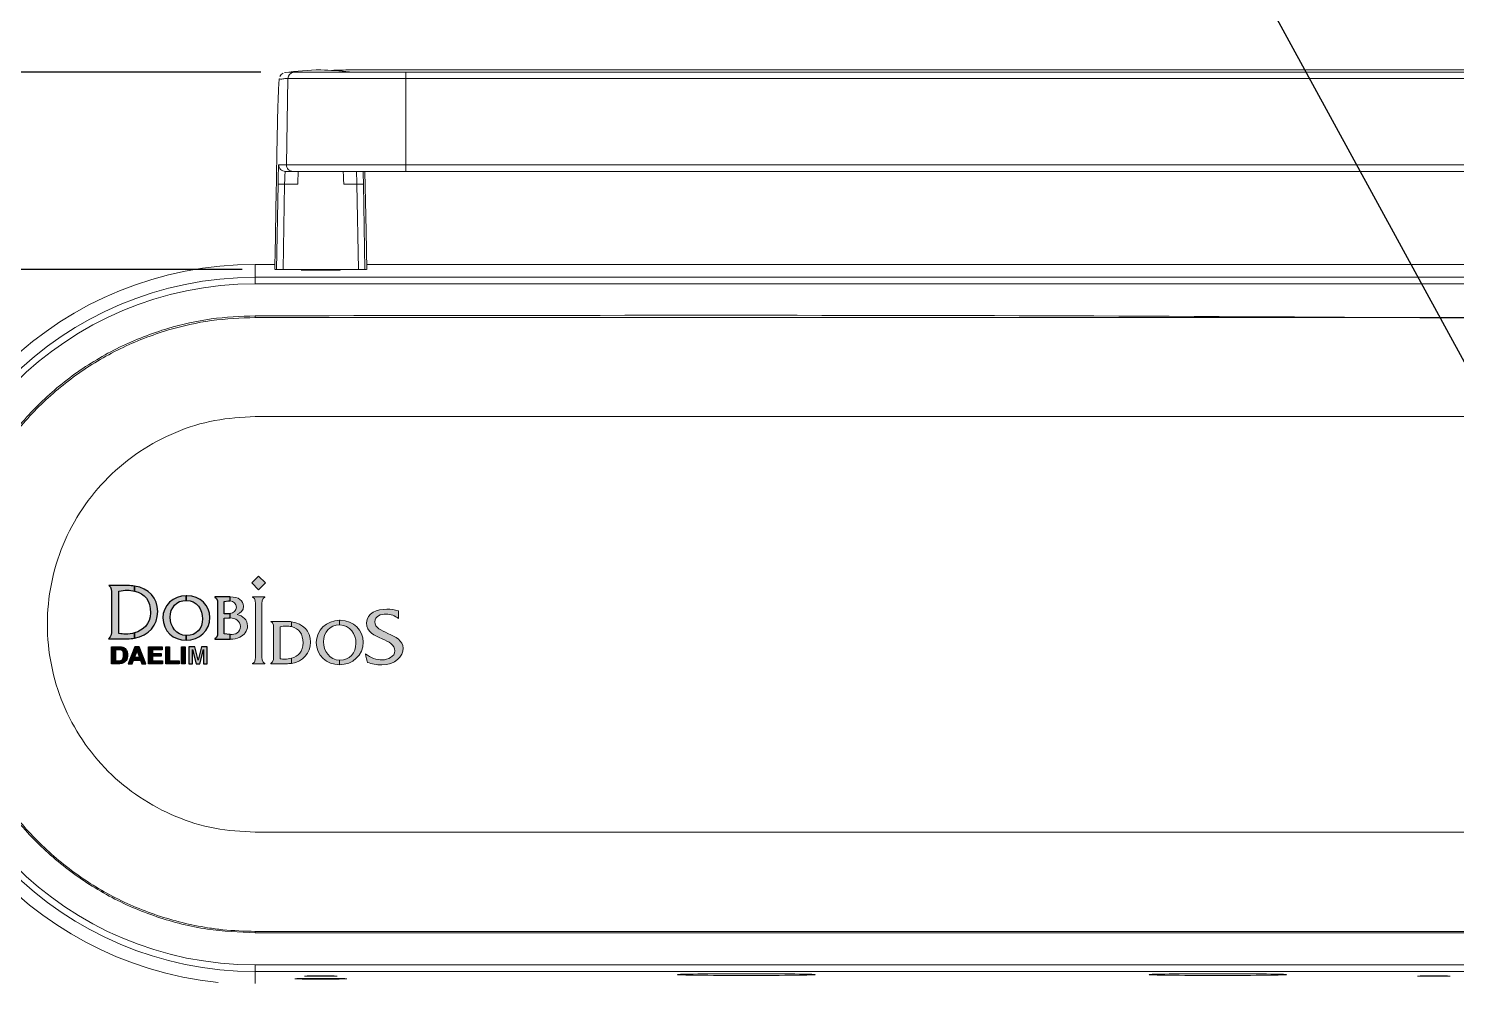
# Model space of a CAD drawing. Extents: x 3627 to 4221, y 1255 to 1675.
# Drawn here: x 3752.86 to 3796.47, y 1374.48 to 1403.56 of the extents above; entities that cross this region are included whole.
import ezdxf

# ---------------------------------------------------------------- set-up
doc = ezdxf.new("R2010")
doc.units = 0
doc.header["$LTSCALE"] = 7
doc.header["$MEASUREMENT"] = 0
doc.layers.get('0').update_dxf_attribs({"color": 2, "linetype": 'CONTINUOUS'})
doc.layers.add('D', color=2, linetype='CONTINUOUS')
doc.layers.add('레이어 1', color=7, linetype='CONTINUOUS')
doc.styles.add('GHS', font='romans', dxfattribs={"bigfont": 'ghs'})
doc.dimstyles.new('STANDARD$7', dxfattribs={"dimtxt": 3.5, "dimasz": 3, "dimexe": 1, "dimexo": 1, "dimgap": 1, "dimtad": 1, "dimdec": 4, "dimzin": 0, "dimdsep": 46, "dimtxsty": 'GHS', "dimcen": 1, "dimclrd": 256, "dimclre": 256, "dimclrt": 2, "dimadec": 4, "dimazin": 0, "dimtfac": 1, "dimtdec": 4, "dimtmove": 2, "dimatfit": 2, "dimfxl": 0, "dimtolj": 1, "dimtzin": 0, "dimlwd": -1, "dimlwe": -1, "dimarcsym": 0})

msp = doc.modelspace()

# ---------------------------------------------------------------- hatches: boundary and pattern name
at = {"layer": '레이어 1'}
h = msp.add_hatch(color=2, dxfattribs=at)
h.dxf.hatch_style = 2
h.paths.add_polyline_path([(3760.095, 1386.627), (3759.886, 1386.419), (3759.678, 1386.627), (3759.886, 1386.831)])
edge = h.paths.add_edge_path()
edge.add_spline(control_points=[(3759.018, 1384.91), (3759.018, 1384.91), (3759.018, 1385.048), (3759.018, 1385.048), (3759.175, 1385.037), (3759.327, 1385.114), (3759.327, 1385.296), (3759.327, 1385.469), (3759.175, 1385.551), (3759.018, 1385.561), (3759.018, 1385.561), (3759.018, 1385.693), (3759.018, 1385.693), (3759.119, 1385.718), (3759.206, 1385.774), (3759.206, 1385.886), (3759.206, 1385.998), (3759.119, 1386.069), (3759.018, 1386.079), (3759.018, 1386.079), (3759.018, 1386.201), (3759.018, 1386.201), (3759.272, 1386.201), (3759.424, 1386.089), (3759.424, 1385.916), (3759.424, 1385.784), (3759.338, 1385.708), (3759.226, 1385.662), (3759.404, 1385.622), (3759.546, 1385.505), (3759.546, 1385.312), (3759.546, 1385.159), (3759.439, 1385.032), (3759.312, 1384.971), (3759.221, 1384.926), (3759.119, 1384.91), (3759.018, 1384.91), (3759.018, 1384.91), (3759.018, 1384.91), (3759.018, 1384.91)], knot_values=[0, 0, 0, 0, 1, 1, 1, 2, 2, 2, 3, 3, 3, 4, 4, 4, 5, 5, 5, 6, 6, 6, 7, 7, 7, 8, 8, 8, 9, 9, 9, 10, 10, 10, 11, 11, 11, 12, 12, 12, 13, 13, 13, 13], degree=3, periodic=0)
edge = h.paths.add_edge_path()
edge.add_spline(control_points=[(3759.785, 1385.926), (3759.785, 1386.013), (3759.8, 1386.16), (3759.698, 1386.196), (3759.698, 1386.196), (3759.698, 1386.201), (3759.698, 1386.201), (3759.698, 1386.201), (3760.074, 1386.201), (3760.074, 1386.201), (3760.074, 1386.201), (3760.074, 1386.196), (3760.074, 1386.196), (3759.978, 1386.16), (3759.988, 1386.013), (3759.988, 1385.926), (3759.988, 1385.926), (3759.988, 1384.433), (3759.988, 1384.433), (3759.988, 1384.347), (3759.978, 1384.199), (3760.074, 1384.164), (3760.074, 1384.164), (3760.074, 1384.159), (3760.074, 1384.159), (3760.074, 1384.159), (3759.698, 1384.159), (3759.698, 1384.159), (3759.698, 1384.159), (3759.698, 1384.164), (3759.698, 1384.164), (3759.8, 1384.199), (3759.785, 1384.347), (3759.785, 1384.433), (3759.785, 1384.433), (3759.785, 1385.926), (3759.785, 1385.926)], knot_values=[0, 0, 0, 0, 1, 1, 1, 2, 2, 2, 3, 3, 3, 4, 4, 4, 5, 5, 5, 6, 6, 6, 7, 7, 7, 8, 8, 8, 9, 9, 9, 10, 10, 10, 11, 11, 11, 12, 12, 12, 12], degree=3, periodic=0)
edge = h.paths.add_edge_path()
edge.add_spline(control_points=[(3759.018, 1386.201), (3759.018, 1386.201), (3759.018, 1386.079), (3759.018, 1386.079), (3759.002, 1386.079), (3758.982, 1386.084), (3758.962, 1386.079), (3758.962, 1386.079), (3758.835, 1386.064), (3758.835, 1386.064), (3758.835, 1386.064), (3758.835, 1385.683), (3758.835, 1385.683), (3758.835, 1385.683), (3758.896, 1385.683), (3758.896, 1385.683), (3758.936, 1385.683), (3758.977, 1385.683), (3759.018, 1385.693), (3759.018, 1385.693), (3759.018, 1385.561), (3759.018, 1385.561), (3759.002, 1385.561), (3758.987, 1385.561), (3758.972, 1385.561), (3758.972, 1385.561), (3758.835, 1385.551), (3758.835, 1385.551), (3758.835, 1385.551), (3758.835, 1385.068), (3758.835, 1385.068), (3758.835, 1385.068), (3759.002, 1385.048), (3759.002, 1385.048), (3759.007, 1385.048), (3759.013, 1385.048), (3759.018, 1385.048), (3759.018, 1385.048), (3759.018, 1384.91), (3759.018, 1384.91), (3758.972, 1384.905), (3758.921, 1384.91), (3758.87, 1384.91), (3758.87, 1384.91), (3758.545, 1384.91), (3758.545, 1384.91), (3758.545, 1384.91), (3758.545, 1384.916), (3758.545, 1384.916), (3758.642, 1384.951), (3758.632, 1385.093), (3758.632, 1385.185), (3758.632, 1385.185), (3758.632, 1385.926), (3758.632, 1385.926), (3758.632, 1386.013), (3758.647, 1386.16), (3758.545, 1386.196), (3758.545, 1386.196), (3758.545, 1386.201), (3758.545, 1386.201), (3758.545, 1386.201), (3759.013, 1386.201), (3759.013, 1386.201), (3759.013, 1386.201), (3759.018, 1386.201), (3759.018, 1386.201), (3759.018, 1386.201), (3759.018, 1386.201), (3759.018, 1386.201)], knot_values=[0, 0, 0, 0, 1, 1, 1, 2, 2, 2, 3, 3, 3, 4, 4, 4, 5, 5, 5, 6, 6, 6, 7, 7, 7, 8, 8, 8, 9, 9, 9, 10, 10, 10, 11, 11, 11, 12, 12, 12, 13, 13, 13, 14, 14, 14, 15, 15, 15, 16, 16, 16, 17, 17, 17, 18, 18, 18, 19, 19, 19, 20, 20, 20, 21, 21, 21, 22, 22, 22, 23, 23, 23, 23], degree=3, periodic=0)
edge = h.paths.add_edge_path()
edge.add_spline(control_points=[(3757.676, 1384.875), (3757.676, 1384.875), (3757.676, 1385.017), (3757.676, 1385.017), (3757.682, 1385.017), (3757.682, 1385.017), (3757.687, 1385.017), (3757.986, 1385.017), (3758.174, 1385.236), (3758.174, 1385.53), (3758.174, 1385.815), (3757.991, 1386.094), (3757.682, 1386.094), (3757.682, 1386.094), (3757.682, 1386.094), (3757.676, 1386.094), (3757.676, 1386.094), (3757.676, 1386.236), (3757.676, 1386.236), (3757.687, 1386.236), (3757.692, 1386.236), (3757.697, 1386.236), (3758.108, 1386.236), (3758.398, 1385.921), (3758.398, 1385.571), (3758.398, 1385.17), (3758.068, 1384.88), (3757.676, 1384.875)], knot_values=[0, 0, 0, 0, 1, 1, 1, 2, 2, 2, 3, 3, 3, 4, 4, 4, 5, 5, 5, 6, 6, 6, 7, 7, 7, 8, 8, 8, 9, 9, 9, 9], degree=3, periodic=0)
edge = h.paths.add_edge_path()
edge.add_spline(control_points=[(3757.676, 1386.236), (3757.676, 1386.236), (3757.676, 1386.094), (3757.676, 1386.094), (3757.377, 1386.094), (3757.184, 1385.871), (3757.184, 1385.576), (3757.184, 1385.302), (3757.377, 1385.022), (3757.676, 1385.017), (3757.676, 1385.017), (3757.676, 1384.875), (3757.676, 1384.875), (3757.676, 1384.875), (3757.676, 1384.875), (3757.676, 1384.875), (3757.285, 1384.875), (3756.96, 1385.154), (3756.96, 1385.561), (3756.96, 1385.926), (3757.275, 1386.236), (3757.676, 1386.236), (3757.676, 1386.236), (3757.676, 1386.236), (3757.676, 1386.236)], knot_values=[0, 0, 0, 0, 1, 1, 1, 2, 2, 2, 3, 3, 3, 4, 4, 4, 5, 5, 5, 6, 6, 6, 7, 7, 7, 8, 8, 8, 8], degree=3, periodic=0)
edge = h.paths.add_edge_path()
edge.add_spline(control_points=[(3756.097, 1384.941), (3756.097, 1384.941), (3756.097, 1385.103), (3756.097, 1385.103), (3756.356, 1385.175), (3756.579, 1385.363), (3756.579, 1385.718), (3756.579, 1386.079), (3756.412, 1386.307), (3756.097, 1386.379), (3756.097, 1386.379), (3756.097, 1386.531), (3756.097, 1386.531), (3756.539, 1386.46), (3756.803, 1386.175), (3756.803, 1385.749), (3756.803, 1385.332), (3756.523, 1385.022), (3756.097, 1384.941)], knot_values=[0, 0, 0, 0, 1, 1, 1, 2, 2, 2, 3, 3, 3, 4, 4, 4, 5, 5, 5, 6, 6, 6, 6], degree=3, periodic=0)
edge = h.paths.add_edge_path()
edge.add_spline(control_points=[(3756.097, 1386.531), (3756.097, 1386.531), (3756.097, 1386.379), (3756.097, 1386.379), (3756.025, 1386.394), (3755.949, 1386.404), (3755.868, 1386.404), (3755.792, 1386.404), (3755.71, 1386.394), (3755.629, 1386.373), (3755.629, 1386.373), (3755.619, 1386.373), (3755.619, 1386.373), (3755.619, 1386.373), (3755.619, 1385.083), (3755.619, 1385.083), (3755.619, 1385.083), (3755.629, 1385.083), (3755.629, 1385.083), (3755.69, 1385.073), (3755.751, 1385.063), (3755.822, 1385.063), (3755.914, 1385.063), (3756.005, 1385.078), (3756.097, 1385.103), (3756.097, 1385.103), (3756.097, 1384.941), (3756.097, 1384.941), (3756.025, 1384.931), (3755.954, 1384.921), (3755.873, 1384.921), (3755.873, 1384.921), (3755.304, 1384.921), (3755.304, 1384.921), (3755.385, 1384.992), (3755.396, 1385.083), (3755.396, 1385.185), (3755.396, 1385.2), (3755.396, 1385.215), (3755.396, 1385.225), (3755.396, 1385.225), (3755.396, 1385.271), (3755.396, 1385.271), (3755.396, 1385.271), (3755.396, 1386.216), (3755.396, 1386.216), (3755.396, 1386.216), (3755.396, 1386.252), (3755.396, 1386.252), (3755.396, 1386.267), (3755.396, 1386.282), (3755.396, 1386.297), (3755.396, 1386.389), (3755.39, 1386.495), (3755.314, 1386.546), (3755.314, 1386.546), (3755.888, 1386.546), (3755.888, 1386.546), (3755.959, 1386.546), (3756.031, 1386.541), (3756.097, 1386.531)], knot_values=[0, 0, 0, 0, 1, 1, 1, 2, 2, 2, 3, 3, 3, 4, 4, 4, 5, 5, 5, 6, 6, 6, 7, 7, 7, 8, 8, 8, 9, 9, 9, 10, 10, 10, 11, 11, 11, 12, 12, 12, 13, 13, 13, 14, 14, 14, 15, 15, 15, 16, 16, 16, 17, 17, 17, 18, 18, 18, 19, 19, 19, 20, 20, 20, 20], degree=3, periodic=0)
h = msp.add_hatch(color=2, dxfattribs=at)
h.dxf.hatch_style = 2
edge = h.paths.add_edge_path()
edge.add_spline(control_points=[(3763.645, 1384.123), (3763.488, 1384.123), (3763.341, 1384.148), (3763.209, 1384.199), (3763.204, 1384.209), (3763.163, 1384.397), (3763.148, 1384.458), (3763.3, 1384.341), (3763.488, 1384.275), (3763.671, 1384.275), (3763.828, 1384.275), (3764.047, 1384.372), (3764.047, 1384.55), (3764.047, 1384.743), (3763.859, 1384.829), (3763.656, 1384.916), (3763.422, 1385.022), (3763.183, 1385.129), (3763.183, 1385.403), (3763.183, 1385.713), (3763.513, 1385.825), (3763.798, 1385.825), (3763.925, 1385.825), (3764.042, 1385.81), (3764.159, 1385.774), (3764.159, 1385.774), (3764.159, 1385.535), (3764.159, 1385.535), (3764.057, 1385.622), (3763.915, 1385.677), (3763.778, 1385.677), (3763.62, 1385.677), (3763.437, 1385.611), (3763.437, 1385.434), (3763.437, 1385.261), (3763.63, 1385.175), (3763.833, 1385.083), (3764.062, 1384.976), (3764.301, 1384.87), (3764.301, 1384.631), (3764.301, 1384.387), (3764.052, 1384.123), (3763.645, 1384.123)], knot_values=[0, 0, 0, 0, 1, 1, 1, 2, 2, 2, 3, 3, 3, 4, 4, 4, 5, 5, 5, 6, 6, 6, 7, 7, 7, 8, 8, 8, 9, 9, 9, 10, 10, 10, 11, 11, 11, 12, 12, 12, 13, 13, 13, 14, 14, 14, 14], degree=3, periodic=0)
h = msp.add_hatch(color=2, dxfattribs=at)
h.dxf.hatch_style = 2
edge = h.paths.add_edge_path()
edge.add_spline(control_points=[(3760.892, 1385.291), (3761.116, 1385.236), (3761.243, 1385.068), (3761.243, 1384.794), (3761.243, 1384.535), (3761.09, 1384.382), (3760.892, 1384.326), (3760.892, 1384.326), (3760.892, 1384.169), (3760.892, 1384.169), (3761.243, 1384.23), (3761.466, 1384.479), (3761.466, 1384.814), (3761.466, 1385.159), (3761.248, 1385.388), (3760.892, 1385.439), (3760.892, 1385.439), (3760.892, 1385.291), (3760.892, 1385.291)], knot_values=[0, 0, 0, 0, 1, 1, 1, 2, 2, 2, 3, 3, 3, 4, 4, 4, 5, 5, 5, 6, 6, 6, 6], degree=3, periodic=0)
edge = h.paths.add_edge_path()
edge.add_spline(control_points=[(3760.542, 1385.286), (3760.603, 1385.302), (3760.664, 1385.307), (3760.719, 1385.307), (3760.785, 1385.307), (3760.841, 1385.302), (3760.892, 1385.291), (3760.892, 1385.291), (3760.892, 1385.439), (3760.892, 1385.439), (3760.846, 1385.449), (3760.79, 1385.449), (3760.74, 1385.449), (3760.74, 1385.449), (3760.257, 1385.449), (3760.257, 1385.449), (3760.257, 1385.449), (3760.257, 1385.444), (3760.257, 1385.444), (3760.359, 1385.413), (3760.343, 1385.271), (3760.343, 1385.18), (3760.343, 1385.18), (3760.343, 1384.438), (3760.343, 1384.438), (3760.343, 1384.326), (3760.354, 1384.23), (3760.257, 1384.164), (3760.257, 1384.164), (3760.257, 1384.159), (3760.257, 1384.159), (3760.257, 1384.159), (3760.73, 1384.159), (3760.73, 1384.159), (3760.785, 1384.159), (3760.841, 1384.164), (3760.892, 1384.169), (3760.892, 1384.169), (3760.892, 1384.326), (3760.892, 1384.326), (3760.826, 1384.306), (3760.76, 1384.301), (3760.689, 1384.301), (3760.638, 1384.301), (3760.592, 1384.301), (3760.542, 1384.311), (3760.542, 1384.311), (3760.542, 1385.286), (3760.542, 1385.286)], knot_values=[0, 0, 0, 0, 1, 1, 1, 2, 2, 2, 3, 3, 3, 4, 4, 4, 5, 5, 5, 6, 6, 6, 7, 7, 7, 8, 8, 8, 9, 9, 9, 10, 10, 10, 11, 11, 11, 12, 12, 12, 13, 13, 13, 14, 14, 14, 15, 15, 15, 16, 16, 16, 16], degree=3, periodic=0)
h = msp.add_hatch(color=2, dxfattribs=at)
h.dxf.hatch_style = 2
edge = h.paths.add_edge_path()
edge.add_spline(control_points=[(3762.365, 1385.342), (3762.675, 1385.342), (3762.858, 1385.063), (3762.858, 1384.778), (3762.858, 1384.484), (3762.665, 1384.265), (3762.37, 1384.265), (3762.365, 1384.265), (3762.365, 1384.265), (3762.36, 1384.265), (3762.36, 1384.265), (3762.36, 1384.128), (3762.36, 1384.128), (3762.751, 1384.128), (3763.082, 1384.418), (3763.082, 1384.819), (3763.082, 1385.17), (3762.792, 1385.484), (3762.381, 1385.484), (3762.37, 1385.484), (3762.365, 1385.484), (3762.36, 1385.484), (3762.36, 1385.484), (3762.36, 1385.342), (3762.36, 1385.342), (3762.36, 1385.342), (3762.365, 1385.342), (3762.365, 1385.342)], knot_values=[0, 0, 0, 0, 1, 1, 1, 2, 2, 2, 3, 3, 3, 4, 4, 4, 5, 5, 5, 6, 6, 6, 7, 7, 7, 8, 8, 8, 9, 9, 9, 9], degree=3, periodic=0)
edge = h.paths.add_edge_path()
edge.add_spline(control_points=[(3762.36, 1384.265), (3762.055, 1384.27), (3761.867, 1384.555), (3761.867, 1384.824), (3761.867, 1385.119), (3762.06, 1385.342), (3762.36, 1385.342), (3762.36, 1385.342), (3762.36, 1385.484), (3762.36, 1385.484), (3761.959, 1385.484), (3761.644, 1385.175), (3761.644, 1384.809), (3761.644, 1384.402), (3761.969, 1384.128), (3762.36, 1384.128), (3762.36, 1384.128), (3762.36, 1384.128), (3762.36, 1384.128), (3762.36, 1384.128), (3762.36, 1384.265), (3762.36, 1384.265)], knot_values=[0, 0, 0, 0, 1, 1, 1, 2, 2, 2, 3, 3, 3, 4, 4, 4, 5, 5, 5, 6, 6, 6, 7, 7, 7, 7], degree=3, periodic=0)
h = msp.add_hatch(color=2, dxfattribs=at)
h.dxf.hatch_style = 2
edge = h.paths.add_edge_path()
edge.add_spline(control_points=[(3755.644, 1384.672), (3755.644, 1384.672), (3755.644, 1384.672), (3755.639, 1384.672), (3755.639, 1384.672), (3755.639, 1384.585), (3755.639, 1384.585), (3755.685, 1384.585), (3755.716, 1384.57), (3755.736, 1384.545), (3755.751, 1384.514), (3755.761, 1384.474), (3755.761, 1384.423), (3755.761, 1384.382), (3755.756, 1384.352), (3755.746, 1384.321), (3755.721, 1384.275), (3755.69, 1384.25), (3755.639, 1384.245), (3755.639, 1384.245), (3755.639, 1384.159), (3755.639, 1384.159), (3755.644, 1384.159), (3755.644, 1384.159), (3755.644, 1384.159), (3755.731, 1384.159), (3755.797, 1384.189), (3755.838, 1384.255), (3755.868, 1384.301), (3755.883, 1384.362), (3755.883, 1384.428), (3755.883, 1384.458), (3755.878, 1384.484), (3755.873, 1384.514), (3755.868, 1384.545), (3755.853, 1384.57), (3755.832, 1384.595), (3755.807, 1384.631), (3755.777, 1384.651), (3755.736, 1384.661), (3755.71, 1384.672), (3755.68, 1384.672), (3755.644, 1384.672)], knot_values=[0, 0, 0, 0, 1, 1, 1, 2, 2, 2, 3, 3, 3, 4, 4, 4, 5, 5, 5, 6, 6, 6, 7, 7, 7, 8, 8, 8, 9, 9, 9, 10, 10, 10, 11, 11, 11, 12, 12, 12, 13, 13, 13, 14, 14, 14, 14], degree=3, periodic=0)
edge = h.paths.add_edge_path()
edge.add_spline(control_points=[(3755.639, 1384.672), (3755.599, 1384.672), (3755.396, 1384.672), (3755.396, 1384.672), (3755.396, 1384.672), (3755.396, 1384.159), (3755.396, 1384.159), (3755.396, 1384.159), (3755.599, 1384.159), (3755.639, 1384.159), (3755.639, 1384.159), (3755.639, 1384.245), (3755.639, 1384.245), (3755.634, 1384.245), (3755.629, 1384.245), (3755.624, 1384.245), (3755.624, 1384.245), (3755.512, 1384.245), (3755.512, 1384.245), (3755.512, 1384.245), (3755.512, 1384.585), (3755.512, 1384.585), (3755.512, 1384.585), (3755.624, 1384.585), (3755.624, 1384.585), (3755.629, 1384.585), (3755.634, 1384.585), (3755.639, 1384.585), (3755.639, 1384.585), (3755.639, 1384.672), (3755.639, 1384.672)], knot_values=[0, 0, 0, 0, 1, 1, 1, 2, 2, 2, 3, 3, 3, 4, 4, 4, 5, 5, 5, 6, 6, 6, 7, 7, 7, 8, 8, 8, 9, 9, 9, 10, 10, 10, 10], degree=3, periodic=0)
h = msp.add_hatch(color=2, dxfattribs=at)
h.dxf.hatch_style = 2
h.paths.add_polyline_path([(3756.173, 1384.265), (3756.274, 1384.265), (3756.315, 1384.159), (3756.442, 1384.159), (3756.239, 1384.672), (3756.173, 1384.672), (3756.173, 1384.555), (3756.244, 1384.352), (3756.173, 1384.352)])
h.paths.add_polyline_path([(3755.898, 1384.159), (3756.025, 1384.159), (3756.066, 1384.265), (3756.173, 1384.265), (3756.173, 1384.352), (3756.097, 1384.352), (3756.173, 1384.555), (3756.173, 1384.672), (3756.107, 1384.672)])
h = msp.add_hatch(color=2, dxfattribs=at)
h.dxf.hatch_style = 2
h.paths.add_polyline_path([(3756.935, 1384.58), (3756.64, 1384.58), (3756.64, 1384.474), (3756.909, 1384.474), (3756.909, 1384.387), (3756.64, 1384.387), (3756.64, 1384.25), (3756.95, 1384.25), (3756.95, 1384.159), (3756.523, 1384.159), (3756.523, 1384.672), (3756.935, 1384.672)])
h = msp.add_hatch(color=2, dxfattribs=at)
h.dxf.hatch_style = 2
h.paths.add_polyline_path([(3757.052, 1384.672), (3757.168, 1384.672), (3757.168, 1384.25), (3757.458, 1384.25), (3757.458, 1384.159), (3757.052, 1384.159)])
h = msp.add_hatch(color=2, dxfattribs=at)
h.dxf.hatch_style = 2
h.paths.add_polyline_path([(3757.646, 1384.159), (3757.529, 1384.159), (3757.529, 1384.672), (3757.646, 1384.672)])
h = msp.add_hatch(color=2, dxfattribs=at)
h.dxf.hatch_style = 2
edge = h.paths.add_edge_path()
edge.add_spline(control_points=[(3758.144, 1384.672), (3758.144, 1384.672), (3758.317, 1384.672), (3758.317, 1384.672), (3758.317, 1384.672), (3758.317, 1384.159), (3758.317, 1384.159), (3758.317, 1384.159), (3758.205, 1384.159), (3758.205, 1384.159), (3758.205, 1384.159), (3758.205, 1384.509), (3758.205, 1384.509), (3758.205, 1384.519), (3758.205, 1384.529), (3758.205, 1384.55), (3758.205, 1384.565), (3758.205, 1384.58), (3758.205, 1384.59), (3758.205, 1384.59), (3758.093, 1384.159), (3758.093, 1384.159), (3758.093, 1384.159), (3757.976, 1384.159), (3757.976, 1384.159), (3757.976, 1384.159), (3757.87, 1384.59), (3757.87, 1384.59), (3757.87, 1384.58), (3757.87, 1384.565), (3757.87, 1384.55), (3757.87, 1384.529), (3757.87, 1384.519), (3757.87, 1384.509), (3757.87, 1384.509), (3757.87, 1384.159), (3757.87, 1384.159), (3757.87, 1384.159), (3757.758, 1384.159), (3757.758, 1384.159), (3757.758, 1384.159), (3757.758, 1384.672), (3757.758, 1384.672), (3757.758, 1384.672), (3757.936, 1384.672), (3757.936, 1384.672), (3757.936, 1384.672), (3758.037, 1384.27), (3758.037, 1384.27), (3758.037, 1384.27), (3758.144, 1384.672), (3758.144, 1384.672)], knot_values=[0, 0, 0, 0, 1, 1, 1, 2, 2, 2, 3, 3, 3, 4, 4, 4, 5, 5, 5, 6, 6, 6, 7, 7, 7, 8, 8, 8, 9, 9, 9, 10, 10, 10, 11, 11, 11, 12, 12, 12, 13, 13, 13, 14, 14, 14, 15, 15, 15, 16, 16, 16, 17, 17, 17, 17], degree=3, periodic=0)

# ---------------------------------------------------------------- linework, layer by layer
at = {"color": 7, "linetype": 'Continuous', "lineweight": 15}
for p, q in [((3760.948, 1402.229), (3760.941, 1402.229)), ((3760.781, 1402.035), (3760.735, 1399.402)), ((3764.383, 1402.035), (3764.383, 1399.402)), ((3760.735, 1399.402), (3760.501, 1399.402)), ((3760.701, 1399.199), (3760.935, 1399.199)), ((3764.383, 1399.402), (3760.735, 1399.402)), ((3760.935, 1399.199), (3764.383, 1399.199)), ((3764.383, 1399.199), (3764.383, 1399.402)), ((3764.383, 1399.402), (3837.181, 1399.402)), ((3837.181, 1399.199), (3764.383, 1399.199)), ((3760.479, 1398.813), (3760.432, 1396.199)), ((3760.632, 1396.199), (3760.679, 1398.806)), ((3760.679, 1398.806), (3761.082, 1398.806)), ((3762.484, 1398.806), (3762.887, 1398.806)), ((3762.887, 1398.806), (3762.934, 1396.199)), ((3763.134, 1396.199), (3763.087, 1398.813)), ((3759.783, 1395.964), (3759.783, 1396.36)), ((3760.383, 1396.36), (3759.783, 1396.36)), ((3760.388, 1396.199), (3760.432, 1396.199)), ((3760.432, 1396.199), (3760.632, 1396.199)), ((3760.632, 1396.199), (3762.934, 1396.199)), ((3761.382, 1396.199), (3761.382, 1396.181)), ((3762.934, 1396.199), (3763.134, 1396.199)), ((3763.178, 1396.199), (3763.134, 1396.199)), ((3813.801, 1396.36), (3763.184, 1396.36)), ((3759.783, 1395.964), (3759.783, 1395.764)), ((3759.783, 1395.964), (3841.781, 1395.964)), ((3841.781, 1395.764), (3759.783, 1395.764)), ((3759.783, 1394.737), (3759.783, 1394.788)), ((3832.89, 1391.71), (3759.783, 1391.71)), ((3759.783, 1379.01), (3829.21, 1379.01)), ((3759.783, 1375.937), (3759.783, 1375.979)), ((3759.783, 1375.979), (3829.417, 1375.979)), ((3829.421, 1375.937), (3759.783, 1375.937)), ((3759.783, 1374.756), (3759.783, 1374.955)), ((3759.783, 1374.955), (3829.514, 1374.955)), ((3759.783, 1374.756), (3759.783, 1374.389)), ((3829.533, 1374.756), (3759.783, 1374.756))]:
    msp.add_line(p, q, dxfattribs=at)
at = {"color": 7, "linetype": 'Continuous', "lineweight": 15, "flags": 128}
for points in [[(3760.941, 1402.229), (3760.829, 1402.227), (3760.699, 1402.224)], [(3800.782, 1402.229), (3800.382, 1402.229), (3798.782, 1402.229), (3792.382, 1402.23), (3764.383, 1402.229)], [(3764.383, 1402.035), (3764.383, 1402.07), (3764.383, 1402.103), (3764.383, 1402.134), (3764.383, 1402.162), (3764.383, 1402.186), (3764.383, 1402.206), (3764.383, 1402.22), (3764.383, 1402.229)], [(3764.383, 1402.035), (3774.083, 1402.036), (3800.782, 1402.036)], [(3763.133, 1399.199), (3763.166, 1397.37), (3763.186, 1396.199)]]:
    msp.add_lwpolyline(points, dxfattribs=at)
at = {"color": 7, "linetype": 'Continuous', "lineweight": 15}
for centre, radius, start, end in [((3760.981, 1402.032), 0.2, 99.5377, 179.0045), ((3760.701, 1399.399), 0.2, 178.9938, 269.995), ((3760.935, 1399.399), 0.2, 178.9938, 269.995), ((3760.683, 1401.806), 3, 266.0897, 269.9105), ((3762.883, 1401.806), 3.001, 270.0896, 273.9101), ((3759.783, 1385.36), 11, 90, 264.0625), ((3759.783, 1385.36), 10.604, 90, 270), ((3759.783, 1385.36), 10.404, 90, 270)]:
    msp.add_arc(centre, radius, start, end, dxfattribs=at)
for centre, major_axis, ratio, start_param, end_param in [((3760.49, 1398.802), (0.01, 0.6), 0.019557, 0.000342, 1.553685), ((3760.69, 1398.799), (0.01, 0.4), 0.029324, 0.000769, 1.554112), ((3761.09, 1398.799), (0.007, 0.4), 0.019622, 0.000343, 1.553686), ((3762.476, 1398.799), (-0.007, 0.4), 0.019622, 4.7295, 6.282843), ((3762.876, 1398.799), (-0.01, 0.4), 0.029422, 4.729071, 6.282414), ((3763.076, 1398.802), (-0.01, 0.6), 0.019622, 4.7295, 5.433996), ((3761.783, 1396.187), (0.597, 0), 0.013091, 2.309126, 4.712389), ((3761.783, 1396.187), (0.597, 0), 0.013091, 4.712389, 6.949221)]:
    msp.add_ellipse(centre, major_axis=major_axis, ratio=ratio, start_param=start_param, end_param=end_param, dxfattribs=at)
for centre, major_axis in [((3761.783, 1374.533), (0.796, 0)), ((3761.783, 1374.614), (0.497, 0)), ((3774.782, 1374.661), (2.1, 0)), ((3789.182, 1374.661), (2.1, 0)), ((3795.782, 1374.614), (0.498, 0))]:
    msp.add_ellipse(centre, major_axis=major_axis, ratio=0.013091, dxfattribs=at)
for points, knots in [([(3762.662, 1402.237), (3762.369, 1402.267), (3761.705, 1402.334), (3761.042, 1402.261), (3760.672, 1402.221)], [0, 0, 0, 0, 0.4414754, 1, 1, 1, 1]), ([(3764.383, 1402.229), (3764.17, 1402.229), (3763.743, 1402.229), (3763.144, 1402.229), (3762.604, 1402.229), (3762.132, 1402.229), (3761.725, 1402.229), (3761.394, 1402.229), (3761.149, 1402.229), (3760.988, 1402.229), (3760.961, 1402.229), (3760.948, 1402.229)], [0, 0, 0, 0, 0.1201593, 0.2403177, 0.3490598, 0.4578022, 0.5665474, 0.6752918, 0.7824975, 0.8912488, 1, 1, 1, 1]), ([(3800.782, 1402.299), (3799.623, 1402.299), (3797.23, 1402.299), (3793.681, 1402.299), (3790.217, 1402.299), (3786.994, 1402.299), (3784.028, 1402.299), (3781.316, 1402.299), (3778.855, 1402.299), (3776.627, 1402.299), (3774.547, 1402.299), (3772.56, 1402.299), (3770.6, 1402.299), (3768.686, 1402.299), (3766.806, 1402.299), (3765.412, 1402.299), (3764.493, 1402.299), (3764.037, 1402.299), (3763.585, 1402.299), (3763.156, 1402.299), (3762.773, 1402.298), (3762.462, 1402.298), (3762.257, 1402.295), (3762.173, 1402.292), (3762.179, 1402.289), (3762.181, 1402.288)], [0, 0, 0, 0, 0.087463, 0.180685, 0.26784, 0.348928, 0.423948, 0.491723, 0.553643, 0.609708, 0.659917, 0.71067, 0.759692, 0.807853, 0.855154, 0.901596, 0.913071, 0.924505, 0.93596, 0.947775, 0.959961, 0.972325, 0.984642, 0.996736, 1, 1, 1, 1]), ([(3760.38, 1396.199), (3760.401, 1397.376), (3760.426, 1398.74), (3760.452, 1400.295), (3760.465, 1400.875), (3760.48, 1401.401), (3760.494, 1401.747), (3760.507, 1401.973), (3760.516, 1402.032), (3760.566, 1402.006), (3760.654, 1402.041), (3760.741, 1402.037), (3760.781, 1402.035)], [0, 0, 0, 0, 0.174326, 0.20198, 0.230131, 0.260391, 0.290651, 0.308002, 0.338455, 0.345228, 0.693833, 1, 1, 1, 1]), ([(3760.635, 1402.197), (3760.613, 1402.185), (3760.562, 1402.154), (3760.547, 1402.118), (3760.538, 1402.097)], [0, 0, 0, 0, 0.407426, 1, 1, 1, 1]), ([(3760.781, 1402.035), (3760.795, 1402.035), (3760.822, 1402.035), (3760.991, 1402.035), (3761.248, 1402.035), (3761.594, 1402.035), (3762.019, 1402.035), (3762.515, 1402.035), (3763.077, 1402.035), (3763.708, 1402.035), (3764.155, 1402.035), (3764.383, 1402.035)], [0, 0, 0, 0, 0.107195, 0.217498, 0.324693, 0.431887, 0.542189, 0.649383, 0.759685, 0.877742, 1, 1, 1, 1]), ([(3762.131, 1396.181), (3762.127, 1396.182), (3762.108, 1396.187), (3762.065, 1396.192), (3762.021, 1396.198), (3762.011, 1396.199)], [0, 0, 0, 0, 0.1530768, 0.8189881, 1, 1, 1, 1]), ([(3759.783, 1394.788), (3767.809, 1394.801), (3792.178, 1394.842), (3819.519, 1394.472), (3839.304, 1394.915), (3843.29, 1394.718), (3844.8, 1394.334), (3846.264, 1393.705), (3847.6, 1392.831), (3848.773, 1391.75), (3849.744, 1390.484), (3850.494, 1389.075), (3850.99, 1387.559), (3851.231, 1385.982), (3851.199, 1384.387), (3850.904, 1382.819), (3850.344, 1381.324), (3849.547, 1379.942), (3848.525, 1378.717), (3847.316, 1377.677), (3845.946, 1376.858), (3844.534, 1376.31), (3843.132, 1375.994), (3842.231, 1375.956), (3841.781, 1375.937)], [0, 0, 0, 0, 0.21583, 0.655245, 0.734927, 0.748081, 0.762309, 0.776537, 0.790772, 0.805008, 0.819244, 0.833479, 0.847706, 0.861933, 0.876167, 0.890402, 0.904638, 0.918874, 0.933102, 0.947331, 0.961563, 0.975795, 0.987898, 1, 1, 1, 1]), ([(3759.783, 1375.937), (3759.293, 1375.959), (3758.274, 1376.005), (3756.764, 1376.391), (3755.299, 1377.019), (3753.964, 1377.894), (3752.79, 1378.975), (3751.819, 1380.241), (3751.07, 1381.65), (3750.573, 1383.166), (3750.332, 1384.743), (3750.365, 1386.338), (3750.66, 1387.906), (3751.219, 1389.401), (3752.016, 1390.783), (3753.039, 1392.008), (3754.248, 1393.048), (3755.618, 1393.866), (3757.03, 1394.415), (3758.431, 1394.731), (3759.332, 1394.769), (3759.783, 1394.788)], [0, 0, 0, 0, 0.049628, 0.103302, 0.156977, 0.21068, 0.264383, 0.318089, 0.371794, 0.425465, 0.479137, 0.532836, 0.586536, 0.640244, 0.693951, 0.747628, 0.801305, 0.854996, 0.908687, 0.954344, 1, 1, 1, 1]), ([(3759.783, 1394.737), (3759.335, 1394.718), (3758.439, 1394.68), (3757.045, 1394.366), (3755.64, 1393.821), (3754.277, 1393.007), (3753.074, 1391.973), (3752.057, 1390.755), (3751.263, 1389.38), (3750.706, 1387.893), (3750.411, 1386.333), (3750.378, 1384.746), (3750.617, 1383.176), (3751.111, 1381.667), (3751.856, 1380.265), (3752.822, 1379.004), (3753.99, 1377.927), (3755.319, 1377.057), (3756.777, 1376.428), (3757.958, 1376.138), (3758.964, 1376.003), (3759.451, 1375.988), (3759.783, 1375.979)], [0, 0, 0, 0, 0.045631, 0.091263, 0.144927, 0.198592, 0.252249, 0.305906, 0.3596, 0.413296, 0.466992, 0.520688, 0.574365, 0.628042, 0.68176, 0.735479, 0.789201, 0.842923, 0.896621, 0.950318, 0.966229, 1, 1, 1, 1]), ([(3841.781, 1375.979), (3842.229, 1375.998), (3843.126, 1376.035), (3844.521, 1376.35), (3845.927, 1376.896), (3847.291, 1377.712), (3848.494, 1378.747), (3849.511, 1379.967), (3850.304, 1381.343), (3850.86, 1382.831), (3851.153, 1384.392), (3851.185, 1385.979), (3850.944, 1387.548), (3850.449, 1389.056), (3849.703, 1390.457), (3848.737, 1391.717), (3847.569, 1392.792), (3846.24, 1393.66), (3844.784, 1394.288), (3843.604, 1394.578), (3842.599, 1394.711), (3841.978, 1394.74), (3840.981, 1394.734), (3838.017, 1394.741), (3826.818, 1394.73), (3800.152, 1394.741), (3775.782, 1394.739), (3759.783, 1394.737)], [0, 0, 0, 0, 0.012064, 0.024129, 0.038316, 0.052502, 0.066684, 0.080866, 0.095054, 0.109242, 0.123426, 0.13761, 0.151784, 0.165958, 0.180139, 0.19432, 0.208498, 0.222676, 0.236846, 0.251015, 0.255215, 0.264124, 0.267714, 0.282072, 0.343909, 0.569243, 1, 1, 1, 1]), ([(3759.783, 1391.71), (3759.367, 1391.686), (3758.536, 1391.639), (3757.337, 1391.261), (3756.232, 1390.674), (3755.264, 1389.879), (3754.469, 1388.91), (3753.878, 1387.805), (3753.515, 1386.607), (3753.392, 1385.36), (3753.515, 1384.113), (3753.878, 1382.914), (3754.469, 1381.809), (3755.264, 1380.841), (3756.232, 1380.045), (3757.337, 1379.459), (3758.536, 1379.081), (3759.367, 1379.034), (3759.783, 1379.01)], [0, 0, 0, 0, 0.0625, 0.125, 0.1875, 0.25, 0.3125, 0.375, 0.4375, 0.5, 0.5625, 0.625, 0.6875, 0.75, 0.8125, 0.875, 0.9375, 1, 1, 1, 1])]:
    msp.add_open_spline(points, degree=3, knots=knots, dxfattribs=at)
at = {"layer": 'D'}
for p, q in [((3759.948, 1402.229), (3732.506, 1402.229)), ((3759.38, 1396.199), (3732.506, 1396.199))]:
    msp.add_line(p, q, dxfattribs=at)
at = {"layer": '레이어 1', "lineweight": 0}
msp.add_lwpolyline([(3760.095, 1386.627), (3759.886, 1386.419), (3759.678, 1386.627), (3759.886, 1386.831), (3760.095, 1386.627), (3760.095, 1386.627)], dxfattribs=at)
at = {"layer": '레이어 1', "color": 2}
for points in [[(3755.898, 1384.159), (3756.025, 1384.159), (3756.066, 1384.265), (3756.173, 1384.265), (3756.173, 1384.352), (3756.097, 1384.352), (3756.173, 1384.555), (3756.173, 1384.672), (3756.107, 1384.672), (3755.898, 1384.159)], [(3756.173, 1384.265), (3756.274, 1384.265), (3756.315, 1384.159), (3756.442, 1384.159), (3756.239, 1384.672), (3756.173, 1384.672), (3756.173, 1384.555), (3756.173, 1384.555), (3756.244, 1384.352), (3756.173, 1384.352), (3756.173, 1384.265)], [(3756.935, 1384.58), (3756.64, 1384.58), (3756.64, 1384.474), (3756.909, 1384.474), (3756.909, 1384.387), (3756.64, 1384.387), (3756.64, 1384.25), (3756.95, 1384.25), (3756.95, 1384.159), (3756.523, 1384.159), (3756.523, 1384.672), (3756.935, 1384.672), (3756.935, 1384.58)], [(3757.052, 1384.672), (3757.168, 1384.672), (3757.168, 1384.25), (3757.458, 1384.25), (3757.458, 1384.159), (3757.052, 1384.159), (3757.052, 1384.672)], [(3757.646, 1384.159), (3757.529, 1384.159), (3757.529, 1384.672), (3757.646, 1384.672), (3757.646, 1384.159)]]:
    msp.add_lwpolyline(points, dxfattribs=at)
for points, knots in [([(3756.097, 1386.531), (3756.097, 1386.531), (3756.097, 1386.379), (3756.097, 1386.379), (3756.025, 1386.394), (3755.949, 1386.404), (3755.868, 1386.404), (3755.792, 1386.404), (3755.71, 1386.394), (3755.629, 1386.373), (3755.629, 1386.373), (3755.619, 1386.373), (3755.619, 1386.373), (3755.619, 1386.373), (3755.619, 1385.083), (3755.619, 1385.083), (3755.619, 1385.083), (3755.629, 1385.083), (3755.629, 1385.083), (3755.69, 1385.073), (3755.751, 1385.063), (3755.822, 1385.063), (3755.914, 1385.063), (3756.005, 1385.078), (3756.097, 1385.103), (3756.097, 1385.103), (3756.097, 1384.941), (3756.097, 1384.941), (3756.025, 1384.931), (3755.954, 1384.921), (3755.873, 1384.921), (3755.873, 1384.921), (3755.304, 1384.921), (3755.304, 1384.921), (3755.385, 1384.992), (3755.396, 1385.083), (3755.396, 1385.185), (3755.396, 1385.2), (3755.396, 1385.215), (3755.396, 1385.225), (3755.396, 1385.225), (3755.396, 1385.271), (3755.396, 1385.271), (3755.396, 1385.271), (3755.396, 1386.216), (3755.396, 1386.216), (3755.396, 1386.216), (3755.396, 1386.252), (3755.396, 1386.252), (3755.396, 1386.267), (3755.396, 1386.282), (3755.396, 1386.297), (3755.396, 1386.389), (3755.39, 1386.495), (3755.314, 1386.546), (3755.314, 1386.546), (3755.888, 1386.546), (3755.888, 1386.546), (3755.959, 1386.546), (3756.031, 1386.541), (3756.097, 1386.531)], [0, 0, 0, 0, 1, 1, 1, 2, 2, 2, 3, 3, 3, 4, 4, 4, 5, 5, 5, 6, 6, 6, 7, 7, 7, 8, 8, 8, 9, 9, 9, 10, 10, 10, 11, 11, 11, 12, 12, 12, 13, 13, 13, 14, 14, 14, 15, 15, 15, 16, 16, 16, 17, 17, 17, 18, 18, 18, 19, 19, 19, 20, 20, 20, 20]), ([(3756.097, 1384.941), (3756.097, 1384.941), (3756.097, 1385.103), (3756.097, 1385.103), (3756.356, 1385.175), (3756.579, 1385.363), (3756.579, 1385.718), (3756.579, 1386.079), (3756.412, 1386.307), (3756.097, 1386.379), (3756.097, 1386.379), (3756.097, 1386.531), (3756.097, 1386.531), (3756.539, 1386.46), (3756.803, 1386.175), (3756.803, 1385.749), (3756.803, 1385.332), (3756.523, 1385.022), (3756.097, 1384.941)], [0, 0, 0, 0, 1, 1, 1, 2, 2, 2, 3, 3, 3, 4, 4, 4, 5, 5, 5, 6, 6, 6, 6]), ([(3757.676, 1386.236), (3757.676, 1386.236), (3757.676, 1386.094), (3757.676, 1386.094), (3757.377, 1386.094), (3757.184, 1385.871), (3757.184, 1385.576), (3757.184, 1385.302), (3757.377, 1385.022), (3757.676, 1385.017), (3757.676, 1385.017), (3757.676, 1384.875), (3757.676, 1384.875), (3757.676, 1384.875), (3757.676, 1384.875), (3757.676, 1384.875), (3757.285, 1384.875), (3756.96, 1385.154), (3756.96, 1385.561), (3756.96, 1385.926), (3757.275, 1386.236), (3757.676, 1386.236), (3757.676, 1386.236), (3757.676, 1386.236), (3757.676, 1386.236)], [0, 0, 0, 0, 1, 1, 1, 2, 2, 2, 3, 3, 3, 4, 4, 4, 5, 5, 5, 6, 6, 6, 7, 7, 7, 8, 8, 8, 8]), ([(3757.676, 1384.875), (3757.676, 1384.875), (3757.676, 1385.017), (3757.676, 1385.017), (3757.682, 1385.017), (3757.682, 1385.017), (3757.687, 1385.017), (3757.986, 1385.017), (3758.174, 1385.236), (3758.174, 1385.53), (3758.174, 1385.815), (3757.991, 1386.094), (3757.682, 1386.094), (3757.682, 1386.094), (3757.682, 1386.094), (3757.676, 1386.094), (3757.676, 1386.094), (3757.676, 1386.236), (3757.676, 1386.236), (3757.687, 1386.236), (3757.692, 1386.236), (3757.697, 1386.236), (3758.108, 1386.236), (3758.398, 1385.921), (3758.398, 1385.571), (3758.398, 1385.17), (3758.068, 1384.88), (3757.676, 1384.875)], [0, 0, 0, 0, 1, 1, 1, 2, 2, 2, 3, 3, 3, 4, 4, 4, 5, 5, 5, 6, 6, 6, 7, 7, 7, 8, 8, 8, 9, 9, 9, 9]), ([(3759.018, 1386.201), (3759.018, 1386.201), (3759.018, 1386.079), (3759.018, 1386.079), (3759.002, 1386.079), (3758.982, 1386.084), (3758.962, 1386.079), (3758.962, 1386.079), (3758.835, 1386.064), (3758.835, 1386.064), (3758.835, 1386.064), (3758.835, 1385.683), (3758.835, 1385.683), (3758.835, 1385.683), (3758.896, 1385.683), (3758.896, 1385.683), (3758.936, 1385.683), (3758.977, 1385.683), (3759.018, 1385.693), (3759.018, 1385.693), (3759.018, 1385.561), (3759.018, 1385.561), (3759.002, 1385.561), (3758.987, 1385.561), (3758.972, 1385.561), (3758.972, 1385.561), (3758.835, 1385.551), (3758.835, 1385.551), (3758.835, 1385.551), (3758.835, 1385.068), (3758.835, 1385.068), (3758.835, 1385.068), (3759.002, 1385.048), (3759.002, 1385.048), (3759.007, 1385.048), (3759.013, 1385.048), (3759.018, 1385.048), (3759.018, 1385.048), (3759.018, 1384.91), (3759.018, 1384.91), (3758.972, 1384.905), (3758.921, 1384.91), (3758.87, 1384.91), (3758.87, 1384.91), (3758.545, 1384.91), (3758.545, 1384.91), (3758.545, 1384.91), (3758.545, 1384.916), (3758.545, 1384.916), (3758.642, 1384.951), (3758.632, 1385.093), (3758.632, 1385.185), (3758.632, 1385.185), (3758.632, 1385.926), (3758.632, 1385.926), (3758.632, 1386.013), (3758.647, 1386.16), (3758.545, 1386.196), (3758.545, 1386.196), (3758.545, 1386.201), (3758.545, 1386.201), (3758.545, 1386.201), (3759.013, 1386.201), (3759.013, 1386.201), (3759.013, 1386.201), (3759.018, 1386.201), (3759.018, 1386.201), (3759.018, 1386.201), (3759.018, 1386.201), (3759.018, 1386.201)], [0, 0, 0, 0, 1, 1, 1, 2, 2, 2, 3, 3, 3, 4, 4, 4, 5, 5, 5, 6, 6, 6, 7, 7, 7, 8, 8, 8, 9, 9, 9, 10, 10, 10, 11, 11, 11, 12, 12, 12, 13, 13, 13, 14, 14, 14, 15, 15, 15, 16, 16, 16, 17, 17, 17, 18, 18, 18, 19, 19, 19, 20, 20, 20, 21, 21, 21, 22, 22, 22, 23, 23, 23, 23]), ([(3755.639, 1384.672), (3755.599, 1384.672), (3755.396, 1384.672), (3755.396, 1384.672), (3755.396, 1384.672), (3755.396, 1384.159), (3755.396, 1384.159), (3755.396, 1384.159), (3755.599, 1384.159), (3755.639, 1384.159), (3755.639, 1384.159), (3755.639, 1384.245), (3755.639, 1384.245), (3755.634, 1384.245), (3755.629, 1384.245), (3755.624, 1384.245), (3755.624, 1384.245), (3755.512, 1384.245), (3755.512, 1384.245), (3755.512, 1384.245), (3755.512, 1384.585), (3755.512, 1384.585), (3755.512, 1384.585), (3755.624, 1384.585), (3755.624, 1384.585), (3755.629, 1384.585), (3755.634, 1384.585), (3755.639, 1384.585), (3755.639, 1384.585), (3755.639, 1384.672), (3755.639, 1384.672)], [0, 0, 0, 0, 1, 1, 1, 2, 2, 2, 3, 3, 3, 4, 4, 4, 5, 5, 5, 6, 6, 6, 7, 7, 7, 8, 8, 8, 9, 9, 9, 10, 10, 10, 10]), ([(3755.644, 1384.672), (3755.644, 1384.672), (3755.644, 1384.672), (3755.639, 1384.672), (3755.639, 1384.672), (3755.639, 1384.585), (3755.639, 1384.585), (3755.685, 1384.585), (3755.716, 1384.57), (3755.736, 1384.545), (3755.751, 1384.514), (3755.761, 1384.474), (3755.761, 1384.423), (3755.761, 1384.382), (3755.756, 1384.352), (3755.746, 1384.321), (3755.721, 1384.275), (3755.69, 1384.25), (3755.639, 1384.245), (3755.639, 1384.245), (3755.639, 1384.159), (3755.639, 1384.159), (3755.644, 1384.159), (3755.644, 1384.159), (3755.644, 1384.159), (3755.731, 1384.159), (3755.797, 1384.189), (3755.838, 1384.255), (3755.868, 1384.301), (3755.883, 1384.362), (3755.883, 1384.428), (3755.883, 1384.458), (3755.878, 1384.484), (3755.873, 1384.514), (3755.868, 1384.545), (3755.853, 1384.57), (3755.832, 1384.595), (3755.807, 1384.631), (3755.777, 1384.651), (3755.736, 1384.661), (3755.71, 1384.672), (3755.68, 1384.672), (3755.644, 1384.672)], [0, 0, 0, 0, 1, 1, 1, 2, 2, 2, 3, 3, 3, 4, 4, 4, 5, 5, 5, 6, 6, 6, 7, 7, 7, 8, 8, 8, 9, 9, 9, 10, 10, 10, 11, 11, 11, 12, 12, 12, 13, 13, 13, 14, 14, 14, 14]), ([(3758.144, 1384.672), (3758.144, 1384.672), (3758.317, 1384.672), (3758.317, 1384.672), (3758.317, 1384.672), (3758.317, 1384.159), (3758.317, 1384.159), (3758.317, 1384.159), (3758.205, 1384.159), (3758.205, 1384.159), (3758.205, 1384.159), (3758.205, 1384.509), (3758.205, 1384.509), (3758.205, 1384.519), (3758.205, 1384.529), (3758.205, 1384.55), (3758.205, 1384.565), (3758.205, 1384.58), (3758.205, 1384.59), (3758.205, 1384.59), (3758.093, 1384.159), (3758.093, 1384.159), (3758.093, 1384.159), (3757.976, 1384.159), (3757.976, 1384.159), (3757.976, 1384.159), (3757.87, 1384.59), (3757.87, 1384.59), (3757.87, 1384.58), (3757.87, 1384.565), (3757.87, 1384.55), (3757.87, 1384.529), (3757.87, 1384.519), (3757.87, 1384.509), (3757.87, 1384.509), (3757.87, 1384.159), (3757.87, 1384.159), (3757.87, 1384.159), (3757.758, 1384.159), (3757.758, 1384.159), (3757.758, 1384.159), (3757.758, 1384.672), (3757.758, 1384.672), (3757.758, 1384.672), (3757.936, 1384.672), (3757.936, 1384.672), (3757.936, 1384.672), (3758.037, 1384.27), (3758.037, 1384.27), (3758.037, 1384.27), (3758.144, 1384.672), (3758.144, 1384.672)], [0, 0, 0, 0, 1, 1, 1, 2, 2, 2, 3, 3, 3, 4, 4, 4, 5, 5, 5, 6, 6, 6, 7, 7, 7, 8, 8, 8, 9, 9, 9, 10, 10, 10, 11, 11, 11, 12, 12, 12, 13, 13, 13, 14, 14, 14, 15, 15, 15, 16, 16, 16, 17, 17, 17, 17])]:
    msp.add_open_spline(points, degree=3, knots=knots, dxfattribs=at)
at = {"layer": '레이어 1', "lineweight": 0}
for points, knots in [([(3759.018, 1384.91), (3759.018, 1384.91), (3759.018, 1385.048), (3759.018, 1385.048), (3759.175, 1385.037), (3759.327, 1385.114), (3759.327, 1385.296), (3759.327, 1385.469), (3759.175, 1385.551), (3759.018, 1385.561), (3759.018, 1385.561), (3759.018, 1385.693), (3759.018, 1385.693), (3759.119, 1385.718), (3759.206, 1385.774), (3759.206, 1385.886), (3759.206, 1385.998), (3759.119, 1386.069), (3759.018, 1386.079), (3759.018, 1386.079), (3759.018, 1386.201), (3759.018, 1386.201), (3759.272, 1386.201), (3759.424, 1386.089), (3759.424, 1385.916), (3759.424, 1385.784), (3759.338, 1385.708), (3759.226, 1385.662), (3759.404, 1385.622), (3759.546, 1385.505), (3759.546, 1385.312), (3759.546, 1385.159), (3759.439, 1385.032), (3759.312, 1384.971), (3759.221, 1384.926), (3759.119, 1384.91), (3759.018, 1384.91), (3759.018, 1384.91), (3759.018, 1384.91), (3759.018, 1384.91)], [0, 0, 0, 0, 1, 1, 1, 2, 2, 2, 3, 3, 3, 4, 4, 4, 5, 5, 5, 6, 6, 6, 7, 7, 7, 8, 8, 8, 9, 9, 9, 10, 10, 10, 11, 11, 11, 12, 12, 12, 13, 13, 13, 13]), ([(3759.785, 1385.926), (3759.785, 1386.013), (3759.8, 1386.16), (3759.698, 1386.196), (3759.698, 1386.196), (3759.698, 1386.201), (3759.698, 1386.201), (3759.698, 1386.201), (3760.074, 1386.201), (3760.074, 1386.201), (3760.074, 1386.201), (3760.074, 1386.196), (3760.074, 1386.196), (3759.978, 1386.16), (3759.988, 1386.013), (3759.988, 1385.926), (3759.988, 1385.926), (3759.988, 1384.433), (3759.988, 1384.433), (3759.988, 1384.347), (3759.978, 1384.199), (3760.074, 1384.164), (3760.074, 1384.164), (3760.074, 1384.159), (3760.074, 1384.159), (3760.074, 1384.159), (3759.698, 1384.159), (3759.698, 1384.159), (3759.698, 1384.159), (3759.698, 1384.164), (3759.698, 1384.164), (3759.8, 1384.199), (3759.785, 1384.347), (3759.785, 1384.433), (3759.785, 1384.433), (3759.785, 1385.926), (3759.785, 1385.926)], [0, 0, 0, 0, 1, 1, 1, 2, 2, 2, 3, 3, 3, 4, 4, 4, 5, 5, 5, 6, 6, 6, 7, 7, 7, 8, 8, 8, 9, 9, 9, 10, 10, 10, 11, 11, 11, 12, 12, 12, 12]), ([(3763.645, 1384.123), (3763.488, 1384.123), (3763.341, 1384.148), (3763.209, 1384.199), (3763.204, 1384.209), (3763.163, 1384.397), (3763.148, 1384.458), (3763.3, 1384.341), (3763.488, 1384.275), (3763.671, 1384.275), (3763.828, 1384.275), (3764.047, 1384.372), (3764.047, 1384.55), (3764.047, 1384.743), (3763.859, 1384.829), (3763.656, 1384.916), (3763.422, 1385.022), (3763.183, 1385.129), (3763.183, 1385.403), (3763.183, 1385.713), (3763.513, 1385.825), (3763.798, 1385.825), (3763.925, 1385.825), (3764.042, 1385.81), (3764.159, 1385.774), (3764.159, 1385.774), (3764.159, 1385.535), (3764.159, 1385.535), (3764.057, 1385.622), (3763.915, 1385.677), (3763.778, 1385.677), (3763.62, 1385.677), (3763.437, 1385.611), (3763.437, 1385.434), (3763.437, 1385.261), (3763.63, 1385.175), (3763.833, 1385.083), (3764.062, 1384.976), (3764.301, 1384.87), (3764.301, 1384.631), (3764.301, 1384.387), (3764.052, 1384.123), (3763.645, 1384.123)], [0, 0, 0, 0, 1, 1, 1, 2, 2, 2, 3, 3, 3, 4, 4, 4, 5, 5, 5, 6, 6, 6, 7, 7, 7, 8, 8, 8, 9, 9, 9, 10, 10, 10, 11, 11, 11, 12, 12, 12, 13, 13, 13, 14, 14, 14, 14]), ([(3760.542, 1385.286), (3760.603, 1385.302), (3760.664, 1385.307), (3760.719, 1385.307), (3760.785, 1385.307), (3760.841, 1385.302), (3760.892, 1385.291), (3760.892, 1385.291), (3760.892, 1385.439), (3760.892, 1385.439), (3760.846, 1385.449), (3760.79, 1385.449), (3760.74, 1385.449), (3760.74, 1385.449), (3760.257, 1385.449), (3760.257, 1385.449), (3760.257, 1385.449), (3760.257, 1385.444), (3760.257, 1385.444), (3760.359, 1385.413), (3760.343, 1385.271), (3760.343, 1385.18), (3760.343, 1385.18), (3760.343, 1384.438), (3760.343, 1384.438), (3760.343, 1384.326), (3760.354, 1384.23), (3760.257, 1384.164), (3760.257, 1384.164), (3760.257, 1384.159), (3760.257, 1384.159), (3760.257, 1384.159), (3760.73, 1384.159), (3760.73, 1384.159), (3760.785, 1384.159), (3760.841, 1384.164), (3760.892, 1384.169), (3760.892, 1384.169), (3760.892, 1384.326), (3760.892, 1384.326), (3760.826, 1384.306), (3760.76, 1384.301), (3760.689, 1384.301), (3760.638, 1384.301), (3760.592, 1384.301), (3760.542, 1384.311), (3760.542, 1384.311), (3760.542, 1385.286), (3760.542, 1385.286)], [0, 0, 0, 0, 1, 1, 1, 2, 2, 2, 3, 3, 3, 4, 4, 4, 5, 5, 5, 6, 6, 6, 7, 7, 7, 8, 8, 8, 9, 9, 9, 10, 10, 10, 11, 11, 11, 12, 12, 12, 13, 13, 13, 14, 14, 14, 15, 15, 15, 16, 16, 16, 16]), ([(3760.892, 1385.291), (3761.116, 1385.236), (3761.243, 1385.068), (3761.243, 1384.794), (3761.243, 1384.535), (3761.09, 1384.382), (3760.892, 1384.326), (3760.892, 1384.326), (3760.892, 1384.169), (3760.892, 1384.169), (3761.243, 1384.23), (3761.466, 1384.479), (3761.466, 1384.814), (3761.466, 1385.159), (3761.248, 1385.388), (3760.892, 1385.439), (3760.892, 1385.439), (3760.892, 1385.291), (3760.892, 1385.291)], [0, 0, 0, 0, 1, 1, 1, 2, 2, 2, 3, 3, 3, 4, 4, 4, 5, 5, 5, 6, 6, 6, 6]), ([(3762.36, 1384.265), (3762.055, 1384.27), (3761.867, 1384.555), (3761.867, 1384.824), (3761.867, 1385.119), (3762.06, 1385.342), (3762.36, 1385.342), (3762.36, 1385.342), (3762.36, 1385.484), (3762.36, 1385.484), (3761.959, 1385.484), (3761.644, 1385.175), (3761.644, 1384.809), (3761.644, 1384.402), (3761.969, 1384.128), (3762.36, 1384.128), (3762.36, 1384.128), (3762.36, 1384.128), (3762.36, 1384.128), (3762.36, 1384.128), (3762.36, 1384.265), (3762.36, 1384.265)], [0, 0, 0, 0, 1, 1, 1, 2, 2, 2, 3, 3, 3, 4, 4, 4, 5, 5, 5, 6, 6, 6, 7, 7, 7, 7]), ([(3762.365, 1385.342), (3762.675, 1385.342), (3762.858, 1385.063), (3762.858, 1384.778), (3762.858, 1384.484), (3762.665, 1384.265), (3762.37, 1384.265), (3762.365, 1384.265), (3762.365, 1384.265), (3762.36, 1384.265), (3762.36, 1384.265), (3762.36, 1384.128), (3762.36, 1384.128), (3762.751, 1384.128), (3763.082, 1384.418), (3763.082, 1384.819), (3763.082, 1385.17), (3762.792, 1385.484), (3762.381, 1385.484), (3762.37, 1385.484), (3762.365, 1385.484), (3762.36, 1385.484), (3762.36, 1385.484), (3762.36, 1385.342), (3762.36, 1385.342), (3762.36, 1385.342), (3762.365, 1385.342), (3762.365, 1385.342)], [0, 0, 0, 0, 1, 1, 1, 2, 2, 2, 3, 3, 3, 4, 4, 4, 5, 5, 5, 6, 6, 6, 7, 7, 7, 8, 8, 8, 9, 9, 9, 9])]:
    msp.add_open_spline(points, degree=3, knots=knots, dxfattribs=at)

# ---------------------------------------------------------------- leaders
at = {"layer": 'D'}
msp.add_leader([(3772.337, 1438.082), (3798.869, 1389.413)], dimstyle='STANDARD$7', override={"dimasz": 3.5, "dimexe": 2, "dimtad": 0, "dimzin": 8, "dimcen": 5, "dimclrt": 256, "dimazin": 2, "dimtp": 0.1, "dimtm": 1e-09, "dimtix": 1}, dxfattribs=at)

doc.saveas('drawing.dxf')
